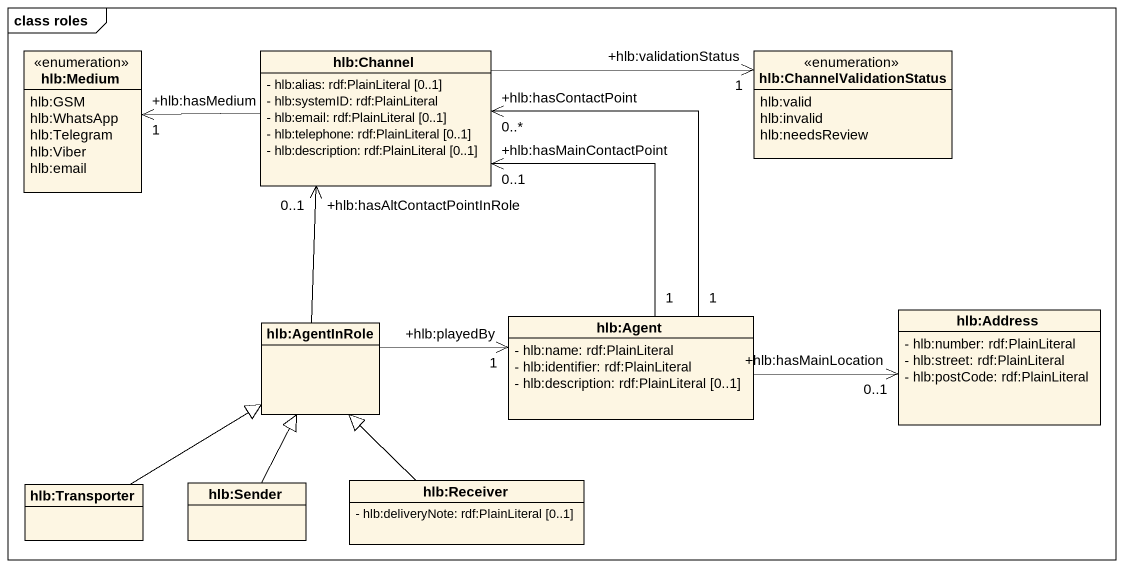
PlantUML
@startuml
mainframe class roles
hide circle
hide empty members
skinparam classAttributeIconSize 0
enum "hlb:Medium" as hlb_Medium {
  hlb:GSM
  hlb:WhatsApp
  hlb:Telegram
  hlb:Viber
  hlb:email
}
class "hlb:Channel" as hlb_Channel {
  - hlb:alias: rdf:PlainLiteral [0..1]
  - hlb:systemID: rdf:PlainLiteral
  - hlb:email: rdf:PlainLiteral [0..1]
  - hlb:telephone: rdf:PlainLiteral [0..1]
  - hlb:description: rdf:PlainLiteral [0..1]
}
enum "hlb:ChannelValidationStatus" as hlb_ChannelValidationStatus {
  hlb:valid
  hlb:invalid
  hlb:needsReview
}
class "hlb:AgentInRole" as hlb_AgentInRole
class "hlb:Agent" as hlb_Agent {
  - hlb:name: rdf:PlainLiteral
  - hlb:identifier: rdf:PlainLiteral
  - hlb:description: rdf:PlainLiteral [0..1]
}
class "hlb:Address" as hlb_Address {
  - hlb:number: rdf:PlainLiteral
  - hlb:street: rdf:PlainLiteral
  - hlb:postCode: rdf:PlainLiteral
}
class "hlb:Transporter" as hlb_Transporter
class "hlb:Sender" as hlb_Sender
class "hlb:Receiver" as hlb_Receiver {
  - hlb:deliveryNote: rdf:PlainLiteral [0..1]
}
hlb_Channel -left-> "+hlb:hasMedium\n1" hlb_Medium
hlb_Channel -right-> "+hlb:validationStatus\n1" hlb_ChannelValidationStatus
hlb_AgentInRole -up-> "+hlb:hasAltContactPointInRole\n0..1" hlb_Channel
hlb_AgentInRole -right-> "+hlb:playedBy\n1" hlb_Agent
hlb_Agent "1" -up-> "+hlb:hasContactPoint\n0..*" hlb_Channel
hlb_Agent "1" -up-> "+hlb:hasMainContactPoint\n0..1" hlb_Channel
hlb_Agent -right-> "+hlb:hasMainLocation\n0..1" hlb_Address
hlb_Transporter -up-|> hlb_AgentInRole
hlb_Sender -up-|> hlb_AgentInRole
hlb_Receiver -up-|> hlb_AgentInRole
@enduml
